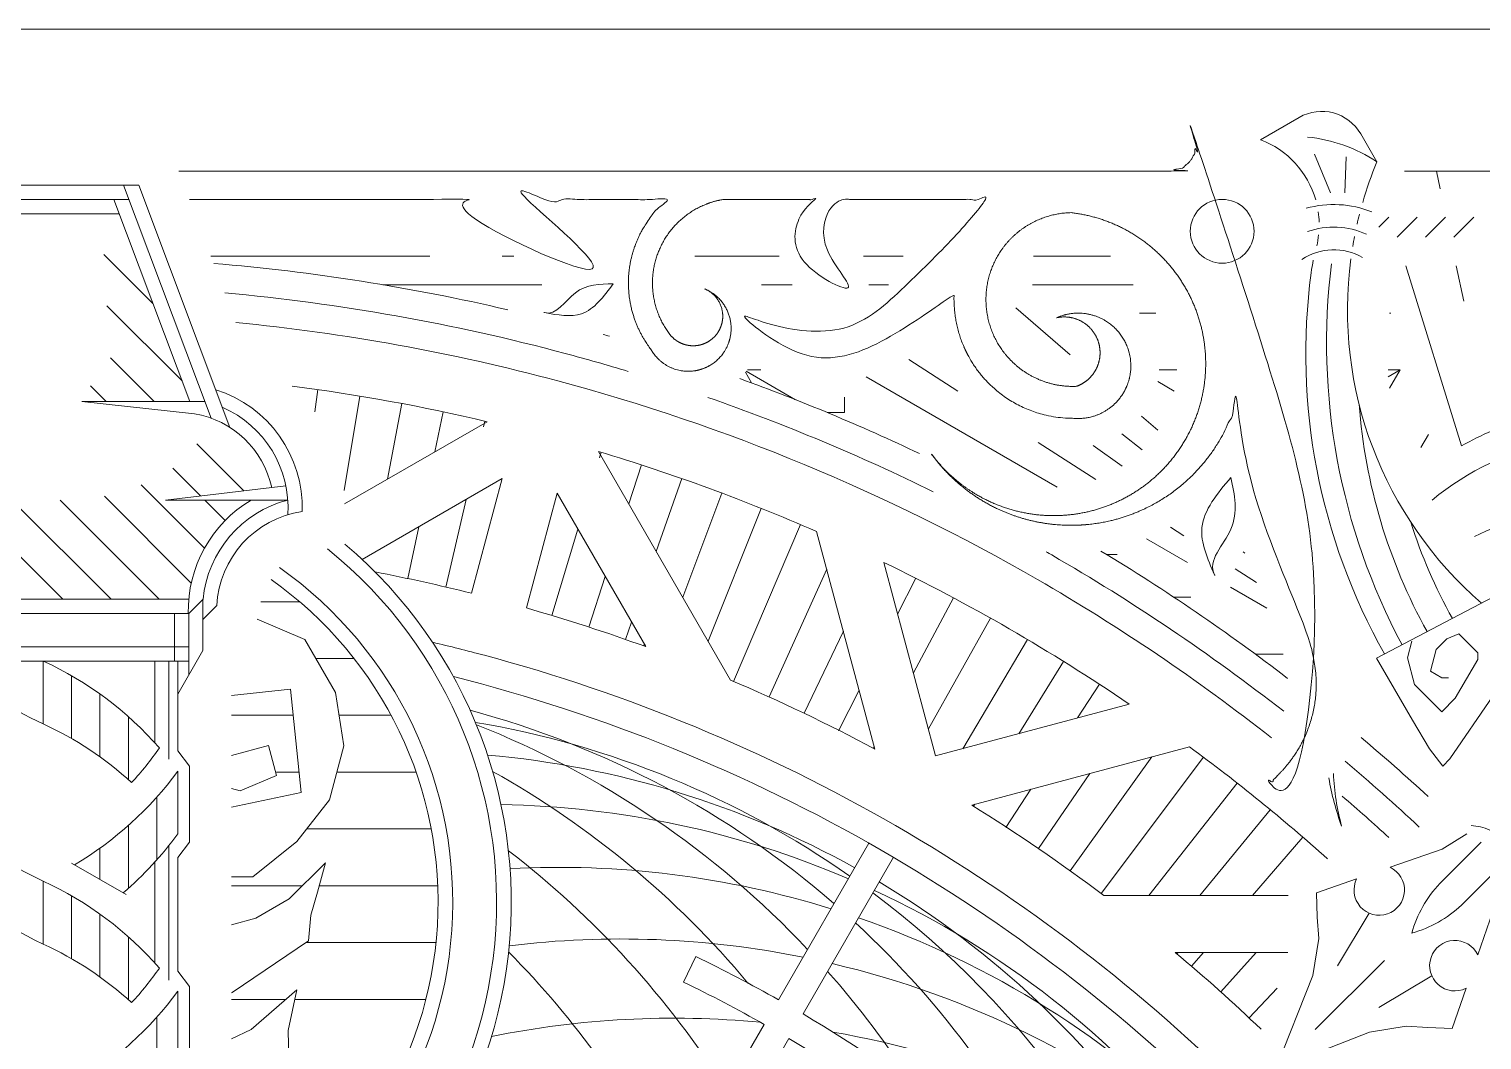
# Model space of a CAD drawing. Header units: inches. Extents: x -51 to 152, y -16 to 48.
# Drawn here: x 6.992 to 7.791, y 1.944 to 2.5 of the extents above; entities that cross this region are included whole.
import ezdxf

# ---------------------------------------------------------------- set-up
doc = ezdxf.new("R2010")
doc.units = ezdxf.units.IN
doc.header["$MEASUREMENT"] = 0
doc.layers.add('NOPLOT', color=40, linetype='Continuous', lineweight=5)

# ---------------------------------------------------------------- blocks, each defined once
blk = doc.blocks.new('Outline')
at = {"layer": 'NOPLOT', "color": 1}
blk.add_line((-1.0625, 2.5), (-5.015595781836001e-16, 2.5), dxfattribs=at)
blk = doc.blocks.new('BG')
at = {"layer": 'NOPLOT'}
for p, q in [((-1.884201198120458, 2.375000000000002), (-1.763879039897382, 2.375000000000002)), ((-1.723991175107866, 2.375000000000002), (-1.717587358487705, 2.375000000000002)), ((-1.431815858245461, 2.375000000000002), (-1.389450307664326, 2.375000000000002)), ((-1.789659036589256, 2.359375000000002), (-1.702257977811612, 2.359375000000002)), ((-1.43240217518877, 2.359375000000002), (-1.37698978596304, 2.359375000000001)), ((-1.373490730234693, 2.343750000000002), (-1.364529264261748, 2.343750000000002)), ((-1.235985701973206, 2.343750000000002), (-1.235263377737404, 2.343750000000002)), ((-1.586968442974861, 2.305407419490704), (-1.590311480553517, 2.311197730428549)), ((-1.562733101763087, 2.29614352572438), (-1.589804695722457, 2.311773317784215)), ((-1.589164877074019, 2.312500000000002), (-1.581847796921458, 2.312500000000002)), ((-1.352913421563997, 2.312500000000002), (-1.362712184541543, 2.312500000000002)), ((-1.236783223729233, 2.308710390767461), (-1.230219427997639, 2.312500000000002)), ((-1.230219427997639, 2.312500000000002), (-1.23669697003303, 2.312500000000002)), ((-1.23598205391329, 2.302518839129078), (-1.230219427997639, 2.312500000000002)), ((-1.825355211754683, 2.301693600351877), (-1.827123036356982, 2.289393305689189)), ((-1.354454396299744, 2.300893759058654), (-1.363516731647167, 2.306125900810976)), ((-1.802297572079731, 2.298120877455645), (-1.810925205331496, 2.246213182947427)), ((-1.779323945460309, 2.294042694499388), (-1.787200236287443, 2.252339365953851)), ((-1.535728160548537, 2.297465314914769), (-1.535728160548537, 2.289062500000002)), ((-1.756445411010432, 2.289461018201489), (-1.761116088798076, 2.26739905552842)), ((-1.545259691325455, 2.289062500000002), (-1.535728160548537, 2.289062500000002)), ((-1.732276971987595, 2.284049327382146), (-1.810697213943041, 2.238773379579251)), ((-1.733673001985547, 2.284378058091813), (-1.734407354779258, 2.281250000000036)), ((-1.214658839946072, 2.276951729100963), (-1.218736598253891, 2.269888844530836)), ((-1.670991484997792, 2.267627930635454), (-1.598414426385993, 2.141920777655915)), ((-1.669618122200283, 2.267214604782054), (-1.67054618307148, 2.264138450613205)), ((-1.647355157424528, 2.260230372851016), (-1.654341213144065, 2.23878881382497)), ((-1.723998462603138, 2.252744535179396), (-1.801067202860946, 2.208248877245445)), ((-1.740901117201219, 2.189662969436556), (-1.723998462603138, 2.252744535179396)), ((-1.625250927240621, 2.252758953691972), (-1.639281523569501, 2.212704666335604)), ((-1.743780680881208, 2.241323266131385), (-1.755099518930962, 2.193109405907245)), ((-1.710715935129656, 2.18157487427707), (-1.693813280531572, 2.24465644001991)), ((-1.693813280531572, 2.244656440019909), (-1.645112732308377, 2.160304616140886)), ((-1.603316091493017, 2.244803950423664), (-1.6247802122057, 2.187587658277133)), ((-1.581561228335087, 2.236369199375009), (-1.61079354615109, 2.163362042042047)), ((-1.76981919025048, 2.226289925737742), (-1.775862597747768, 2.197743869536654)), ((-1.682392011483557, 2.224874221741839), (-1.696696540303218, 2.177460374948344)), ((-1.559996829127769, 2.227458768235012), (-1.596747714266513, 2.141212406331924)), ((-1.519016343874217, 2.103919779320206), (-1.55108848334018, 2.223614633314609)), ((-1.48565977378815, 2.100172093278898), (-1.51418892378603, 2.206644330567739)), ((-1.385857588848246, 2.210937500000002), (-1.391507611902625, 2.210937500000002)), ((-1.667358671089914, 2.198835712372569), (-1.67639795477238, 2.171092398775926)), ((-1.545523136928693, 2.202844477745218), (-1.577269196378921, 2.132658399318371)), ((-1.496549920995584, 2.197917499590208), (-1.506555574095366, 2.178156281690235)), ((-1.475850379216343, 2.187149581202583), (-1.497904094739354, 2.145868521172973)), ((-1.345262648045853, 2.187500000000002), (-1.354639712508586, 2.187500000000002)), ((-1.858805732955943, 2.175379904788335), (-1.832536364283811, 2.164268920002342)), ((-1.652907484865104, 2.173805523601557), (-1.656244097839995, 2.164280222483857)), ((-1.455392280824622, 2.175929719061371), (-1.48964925699142, 2.115061047289445)), ((-1.536389305541235, 2.16875655493945), (-1.557983212289781, 2.123678727119533)), ((-1.832536364283811, 2.164268920002342), (-1.81570159017982, 2.135110235920286)), ((-1.64622448272489, 2.160708577591622), (-1.645885541685416, 2.161643161246483)), ((-1.435185491811893, 2.164263323985415), (-1.470770819777602, 2.104161576482169)), ((-1.415239756974785, 2.152156022135669), (-1.439963345894071, 2.112416414230104)), ((-1.309921579209551, 2.156250000000002), (-1.2944920869414, 2.156250000000002)), ((-1.840516055212916, 2.136841140558928), (-1.873002564347861, 2.133494463786912)), ((-1.834674759567008, 2.080139129194332), (-1.840516055212916, 2.136841140558928)), ((-1.81570159017982, 2.135110235920286), (-1.811052559528072, 2.105729000503391)), ((-1.52771196821778, 2.136372291173906), (-1.539006176608076, 2.114066169746069)), ((-1.395564695215604, 2.139613652301962), (-1.407675585376815, 2.121067893586112)), ((-1.48565977378815, 2.100172093278899), (-1.379187536499309, 2.128701243276778)), ((-1.873002564347861, 2.100406055644583), (-1.852549932024374, 2.105886321958756)), ((-1.852549932024374, 2.105886321958756), (-1.848113966361538, 2.089354223414059)), ((-1.852549932024374, 2.105886321958756), (-1.852549932024374, 2.105886321958756)), ((-1.852549932024374, 2.105886321958756), (-1.852549932024374, 2.105886321958756)), ((-1.852549932024374, 2.105886321958756), (-1.852549932024374, 2.105886321958756)), ((-1.811052559528072, 2.105729000503391), (-1.819027033247764, 2.075967859417868)), ((-1.519449963499277, 2.105538069792091), (-1.520025951111982, 2.104459912272944)), ((-1.465735897427933, 2.073158299221901), (-1.34604104343353, 2.105230438687862)), ((-1.366811199002921, 2.099665092276375), (-1.411721096187463, 2.037079159109)), ((-1.338257752043091, 2.099437652390314), (-1.394573849865779, 2.024487271297052)), ((-1.848113966361538, 2.089354223414059), (-1.868138085908782, 2.080962128298153)), ((-1.848113966361538, 2.089354223414059), (-1.848113966361538, 2.089354223414059)), ((-1.400899121808688, 2.090531260888914), (-1.429140712473881, 2.049291475167761)), ((-1.868138085908782, 2.080962128298153), (-1.873002564347861, 2.082265561367503)), ((-1.873002564347861, 2.072011266121124), (-1.834674759567008, 2.080139129194332)), ((-1.433283385574235, 2.081853923565461), (-1.446953949195489, 2.060919791469907)), ((-1.319758892713523, 2.085217550429428), (-1.368368786713951, 2.023398041922787)), ((-1.819027033247764, 2.075967859417868), (-1.837037744869562, 2.053124975453389)), ((-1.464117606956048, 2.073591918846962), (-1.46476332495056, 2.072554020182523)), ((-1.301576752451822, 2.070594661803133), (-1.340395454604732, 2.023398041922787)), ((-1.283720099660478, 2.055576038452022), (-1.311392831877136, 2.023398041922785)), ((-1.837037744869562, 2.053124975453389), (-1.861181437291471, 2.033679877983399)), ((-1.841140699008797, 2.021523551009476), (-1.821204740437047, 2.041459509581226)), ((-1.821204740437047, 2.041459509581226), (-1.825640839080286, 2.02525815502376)), ((-1.861181437291471, 2.033679877983399), (-1.873002564347861, 2.033679877983399)), ((-1.825640839080286, 2.02525815502376), (-1.829259573277568, 2.012658130581201)), ((-1.291769785765354, 2.023398041922786), (-1.393127026244152, 2.023398041922787)), ((-1.859583568559522, 2.010875555309738), (-1.841140699008797, 2.021523551009476)), ((-1.873002564347861, 2.007279946225016), (-1.859583568559522, 2.010875555309738)), ((-1.829259573277568, 2.012658130581201), (-1.830519564184101, 1.99852430355855)), ((-1.830519564184101, 1.99852430355855), (-1.872636960217186, 1.970065382155118)), ((-1.292011070749499, 1.992148041922787), (-1.353857002135904, 1.992148041922787)), ((-1.352951286049162, 1.991387218544789), (-1.352311383381824, 1.992148041922786)), ((-1.338267497022457, 1.992148041922787), (-1.344848343281633, 1.98449579976508)), ((-1.309365124572835, 1.992148041922786), (-1.328871897091453, 1.970448135823434)), ((-1.872636960217186, 1.970065382155118), (-1.873002564347861, 1.969981150017675)), ((-1.862037849118813, 1.949652571117925), (-1.836926581049511, 1.971585869303214)), ((-1.836926581049511, 1.971585869303214), (-1.8416923352924, 1.949252616157095)), ((-1.297740869168223, 1.972516882065842), (-1.313207775190026, 1.956053033179046)), ((-1.873002564347861, 1.944627328381204), (-1.862037849118813, 1.949652571117925)), ((-1.8416923352924, 1.949252616157095), (-1.841460398271394, 1.933445219636555))]:
    blk.add_line(p, q, dxfattribs=at)
at = {"layer": 'NOPLOT', "linetype": 'Continuous'}
for p, q in [((-1.835456211998228, 2.185032797704941), (-1.85686970821151, 2.185032797704941)), ((-1.805501488358928, 2.153782797704941), (-1.82648219875265, 2.153782797704941)), ((-1.839042046464343, 2.122532797704941), (-1.873002564347861, 2.122532797704941)), ((-1.785098229129133, 2.122532797704941), (-1.813711445961786, 2.122532797704941)), ((-1.835822751689051, 2.091282797704941), (-1.848113966361538, 2.091282797704941)), ((-1.771376253256456, 2.091282797704941), (-1.81492340790161, 2.091282797704941)), ((-1.763043179994163, 2.060032797704941), (-1.831591199910491, 2.060032797704941)), ((-1.833881452313335, 2.028782797704941), (-1.873002564347861, 2.028782797704941)), ((-1.759477381479286, 2.028782797704941), (-1.824675755416422, 2.028782797704941)), ((-1.760442699578476, 1.997532797704941), (-1.831986929869316, 1.997532797704941)), ((-1.842998027822816, 1.96628279770494), (-1.873002564347861, 1.96628279770494)), ((-1.766001460314449, 1.96628279770494), (-1.838058218066493, 1.96628279770494))]:
    blk.add_line(p, q, dxfattribs=at)
at = {"layer": 'NOPLOT'}
for centre, radius, start, end in [((-1.976506860700237, 1.250000000000026), 1.125, 76.87330619489725, 85.21830426419046), ((-1.976506860700237, 1.250000000000026), 1.109375, 75.00000000000144, 84.83437629483737), ((-1.976506860700237, 1.250000000000026), 1.09375, 75.00000000000144, 84.43817744380821), ((-1.976506860700226, 1.249999999999999), 1.125, 73.92186988100535, 74.11486955350125), ((-1.976506860700226, 1.249999999999999), 1.109375, 73.1377187361326, 75.00000000000016), ((-1.976506860700237, 1.250000000000026), 1.0625, 76.71096887708711, 82.592519039556), ((-1.976506860700226, 1.249999999999999), 1.09375, 60.00000000000012, 75.00000000000016), ((-1.976506860700226, 1.249999999999999), 1.125, 64.6272701152809, 70.08775838768562), ((-1.976506860700226, 1.249999999999999), 1.109375, 63.81223521511856, 70.75523825967501), ((-1.976506860700226, 1.249999999999999), 1.0625, 66.39720294391786, 73.28903112291451), ((-1.976506860700244, 2.019846967779628), 0.2574380566915629, 293.7067188124251, 49.84681355853201), ((-1.976506860700241, 2.019846967779628), 0.2493931174199515, 294.5208701041303, 51.14395558238103), ((-1.976506860700226, 1.249999999999999), 1.0625, 60.00000000000012, 64.20689419174681), ((-1.976506860700226, 1.249999999999999), 1.109375, 60.00000000000012, 60.1759252772523), ((-1.976506860700226, 1.249999999999999), 1.109375, 52.04506724057134, 60.00000000000012), ((-1.976506860700226, 1.249999999999999), 1.125, 52.52611171862137, 58.85816407747159), ((-1.976506860700241, 2.019846967779628), 0.2252582996051177, 297.3543062033376, 54.76096525112189), ((-1.976506860700237, 1.250000000000026), 0.9687499999999998, 75.92416554858565, 79.14030742614064), ((-1.976506860700241, 2.019846967779628), 0.2172133603335062, 298.4576989910002, 54.71178446313343), ((-1.976506860700226, 1.249999999999999), 1.09375, 51.8481869717142, 60.00000000000012), ((-1.976506860700226, 1.249999999999999), 0.9687499999999996, 69.99609047672752, 74.07583445141604), ((-1.976506860700226, 1.249999999999999), 1.0625, 55.79310580825337, 60.00000000000012), ((-1.976506860700237, 1.250000000000026), 0.9374999999999998, 75.00000000000144, 76.79497111840178), ((-1.976506860700226, 1.249999999999999), 0.9374999999999996, 60.00000000000012, 75.00000000000016), ((-1.976506860700226, 1.249999999999999), 0.9218749999999996, 60.00000000000012, 75.83420206848074), ((-1.976506860700226, 1.249999999999999), 0.9687499999999996, 61.81966379887993, 67.02751919421779), ((-1.8728251963561, 1.636945239145665), 0.5056548107895078, 49.07089539029043, 74.9649740057687), ((-1.823205718704212, 1.620101696134154), 0.5056548107895078, 54.95393115252075, 80.38960439671698), ((-1.924218696030909, 1.647168041833907), 0.5056548107895078, 43.27829308449248, 68.42298074659557), ((-1.976506860700226, 1.249999999999999), 1.125, 47.38704495866546, 49.87915746802355), ((-1.976506860700226, 1.249999999999999), 1.0625, 48.3255407688907, 53.60279705608232), ((-1.77620926609498, 1.596925610490214), 0.5056548107895078, 60.88526242082943, 84.99320887203956), ((-1.976506860700226, 1.249999999999999), 1.109375, 46.98159215372075, 49.80127065605757), ((-1.976506860700226, 1.650595189210587), 0.5056548107895077, 39.95176086080363, 60.7327276532283), ((-1.976506860700226, 1.249999999999999), 1.09375, 47.41490899527244, 49.20993290866719), ((-1.732639960862429, 1.567813531464838), 0.5056548107895078, 66.8261394630066, 89.10049146074776), ((-1.976506860700226, 1.249999999999999), 0.9687499999999996, 52.97248080578241, 58.18033620112033), ((-1.976506860700226, 1.249999999999999), 0.9374999999999996, 45.00000000000011, 60.00000000000012), ((-2.028795025369538, 1.647168041833908), 0.5056548107895077, 32.1713261698604, 52.44964929221248), ((-1.976506860700226, 1.249999999999999), 0.9218749999999996, 45.00000000000011, 60.00000000000012), ((-1.693243285898777, 1.533263574801542), 0.5056548107895078, 72.73807806235246, 93.00208492528647), ((-1.77620926609498, 1.596925610490214), 0.5056548107895078, 9.95176086080307, 59.11472220822846), ((-1.823205718704212, 1.620101696134154), 0.5056548107895078, 17.45176086080323, 53.17384505816231), ((-1.732639960862429, 1.567813531464838), 0.5056548107895078, 13.27830110834679, 65.04605341857423), ((-1.8728251963561, 1.636945239145665), 0.5056548107895078, 24.95176086080284, 47.26190618073441), ((-1.693243285898777, 1.533263574801542), 0.5056548107895078, 19.07090321679719, 70.92908895669694), ((-1.658693329235483, 1.493866899837893), 0.5056548107895078, 78.57970860836043, 96.98633309162305), ((-2.080188525044347, 1.636945239145666), 0.5056548107895078, 26.99300194590004, 44.66266173997143), ((-1.976506860700226, 1.249999999999999), 0.9687499999999996, 46.25544024888599, 50.00390952327268), ((-1.658693329235483, 1.493866899837893), 0.5056548107895078, 24.95393886697367, 76.72169086780039), ((-1.924218696030909, 1.647168041833907), 0.5056548107895078, 32.45176086080333, 41.42027517747034), ((-1.629581250210105, 1.450297594605342), 0.5056548107895078, 84.5980178277048, 101.4451830331589), ((-1.629581250210105, 1.450297594605342), 0.5056548107895078, 30.88527010630094, 80.04823913919692)]:
    blk.add_arc(centre, radius, start, end, dxfattribs=at)
blk = doc.blocks.new('CornerPrint')
at = {"layer": 'NOPLOT'}
for p, q in [((0.6992875689715659, 2.431232082547847), (0.708030328704953, 2.40985634920284)), ((0.7165780286362304, 2.429741149133374), (0.7159769210291413, 2.40985634920284)), ((0.7683349578683014, 2.412155764241032), (0.7662940895467631, 2.421874999999986)), ((0.7400747485661681, 2.396530764241032), (0.7345504768381472, 2.391006492513014)), ((0.7556997485661681, 2.396530764241032), (0.7446512051101264, 2.385482220784994)), ((0.771324748566161, 2.396530764241032), (0.7602762051101264, 2.385482220784994)), ((0.786949748566161, 2.396530764241032), (0.7759012051101264, 2.385482220784994)), ((0.4048356835752829, 2.375000000000002), (0.3584603643074731, 2.375000000000002)), ((0.4730545109587725, 2.375000000000002), (0.4512110028430927, 2.375000000000002)), ((0.7813213604534184, 2.350310564796564), (0.777216906977019, 2.36985722078499)), ((0.4119227384293263, 2.359375000000002), (0.395152488900135, 2.359375000000002)), ((0.4649862783638179, 2.359375000000002), (0.454064524305978, 2.359375000000002)), ((0.4761943553313968, 2.31818143249702), (0.503114159285448, 2.300913439593721)), ((0.5472495787399039, 2.272602308085315), (0.5790473914916303, 2.252205264857423)), ((0.5774237441136973, 2.270907180627308), (0.5934728331629477, 2.25951974467236)), ((0.5933457829899806, 2.277324671225461), (0.6044796373256416, 2.268614769053229)), ((0.6199798267732914, 2.22594872141584), (0.6274151567850792, 2.22117925035667)), ((0.659921613202072, 2.2123718209081), (0.660957802569011, 2.211636605344335)), ((0.6555458431802945, 2.203134524107305), (0.6672894182625226, 2.195601483691206)), ((0.7119183203830017, 1.984659813906347), (0.7293051366163477, 2.013715811307137)), ((0.699674759670267, 1.949674759670258), (0.7377030358342376, 1.987703035834228)), ((0.7346598139063563, 1.961918320382992), (0.7637158113071472, 1.979305136616338))]:
    blk.add_line(p, q, dxfattribs=at)
for points in [[(0.6998927564533615, 2.406064363297403, 0.2362185076408132), (0.6695400267187734, 2.439156408701926), (0.690735390201989, 2.451393557514535, -0.4142135623730943), (0.7247020993997664, 2.442292205215448), (0.7335423701486503, 2.426980407125708, 0.121703649698172), (0.695470880788764, 2.440563747988101)], [(0.6985718315266309, 2.3728883542977, 0.01764940667756105), (0.6973980355566765, 2.365967635889888, 0.1628699054557541), (0.7377669235660447, 2.156280227647734)], [(0.8049526142514329, 2.36985722078499), (0.8144725607236323, 2.285365358935668, 0.05288125780897603), (0.7801028000483639, 2.270781283839824), (0.749541920859083, 2.36985722078499)], [(0.7071035759059248, 2.088093580632439, 0.04273282223364494), (0.7141682069329134, 2.061481191449879, -0.05347359099024523), (0.7096381003244359, 2.090482006748932)], [(0.8118579583410037, 2.035484264358054, 0.187200145941345), (0.8037875713990585, 2.053787571399049, 0.1872001459413448), (0.7854842643580637, 2.06185795834099)], [(0.8073484016819519, 2.032937861560427), (0.798902736548821, 2.019359506201884), (0.788984595930752, 1.990770225617976, 2.447930257696947), (0.7826160127670816, 1.972412630379175), (0.7749507982112034, 1.95031746374335), (0.7615588973294747, 1.950783948588015), (0.7497146038427074, 1.951526587080104), (0.7294495067190878, 1.948291420944888), (0.6780340089571508, 1.928034008957141), (0.6982914209449005, 1.979449506719078), (0.7015265870801128, 1.999714603842698), (0.7007839485880281, 2.011558897329461), (0.7003174637433629, 2.024950798211194), (0.7224126303791847, 2.032616012767072, 2.447930257696944), (0.7407702256179887, 2.038984595930739), (0.769359506201897, 2.048902736548808), (0.7829378615604368, 2.057348401681942)], [(0.7908299052162375, 2.052791928152811), (0.7681536206642319, 2.030115643600805, 0.1194606688061966), (0.7527331705110596, 2.002733170511046, 0.1194606688061964), (0.7801156436008183, 2.018153620664222), (0.802791928152824, 2.040829905216228)]]:
    blk.add_lwpolyline(points, format="xyb", dxfattribs=at)
for points in [[(0.7487262189461914, 2.421874999999986), (0.7990916181402055, 2.421874999999986), (0.8001867130067479, 2.412155764241032)], [(0.5350123638154072, 2.346585350040307), (0.5648755933504459, 2.320885962990644)], [(0.5576309150984384, 2.248042853072018), (0.4525708840161498, 2.308699290298446)], [(0.6040837349047434, 2.2871446288821), (0.6130836417199061, 2.279399582808555)], [(0.6293122699712965, 2.206657603540297), (0.606827330164001, 2.219639289590752)], [(0.672948521974301, 2.181464201699935), (0.6529775709860521, 2.192994435628975)], [(0.7527389585237119, 2.163336079039956), (0.7502978492735268, 2.154225735291439), (0.7542646563685667, 2.139421409668932), (0.7692234220672463, 2.124462643970253), (0.7766744029913761, 2.131913624894379), (0.7890217823793053, 2.153299913334598), (0.7890217823793053, 2.156928398990713), (0.77860833882976, 2.167341842540258), (0.7719934011891896, 2.16458520384924), (0.7662036436842579, 2.158795446344305), (0.7630090243113878, 2.146872964533911), (0.7693518808478332, 2.143210914605161), (0.7730225293951358, 2.143210914605161)]]:
    blk.add_lwpolyline(points, dxfattribs=at)
blk.add_lwpolyline([(0.7736163133334513, 2.098634508062393), (0.8210472781525224, 2.167481462424167), (0.8014990508881779, 2.189666233658507), (0.7334073922167077, 2.153996491862525), (0.7530651424716082, 2.119948269658533), (0.7624222023236653, 2.104161955051897), (0.7698289557921667, 2.094535359387407)], close=True, dxfattribs=at)
blk.add_circle((0.6484501902388322, 2.388775947116724), 0.01754329173009239, dxfattribs=at)
for centre, radius, start, end in [((0.9305254867823178, 2.345505648120241), 0.213167738163429, 157.5293814151152, 163.8797763097757), ((0.7097370374604308, 2.347370585582592), 0.05611623983108986, 68.04319056621003, 105.5998368380491), ((0.6516479239545943, 2.39227928230131), 0.05017561480343816, 1.711493560338593, 8.172816155376296), ((0.9305254867823178, 2.345505648120241), 0.213167738163429, 165.7062079506342, 167.2227879074937), ((0.7097370374604308, 2.347370585582592), 0.0436835613817458, 65.56708066655784, 109.0798874175307), ((0.6516479239545943, 2.39227928230131), 0.05017561480343816, 346.7280232913811, 353.7431392827415), ((0.9305254867823178, 2.345505648120241), 0.213167738163429, 169.0544925090572, 170.5809930280581), ((0.7097370374604308, 2.347370585582592), 0.03125088293240171, 59.52241001713126, 123.8795659921073), ((0.9305254867823178, 2.345505648120241), 0.213167738163429, 172.436748340584, 229.1611204295452), ((1.058640623523684, 2.327366303534237), 0.3527730449635286, 172.9043262894156, 208.0788919658403), ((1.02810974805593, 2.316598635195351), 0.3052185252398352, 184.3055430545347, 209.0151855723622), ((0.8660421521535495, 2.11604215215175), 0.1613771782799246, 75.7921354593736, 129.2773156436604), ((0.8471002159036436, 2.097100215901833), 0.1376213425014549, 70.34742973818624, 115.8230781206172), ((1.02810974805593, 2.316598635195351), 0.2895935252398352, 197.6506276384608, 209.0889808235499)]:
    blk.add_arc(centre, radius, start, end, dxfattribs=at)
for points, weights, knots in [([(0.07466235469195404, 2.421874999999317), (0.3048335617357676, 2.42187499999998), (0.4590099365027216, 2.421874999999967), (0.619939656844795, 2.421874999999908), (0.6239710213703971, 2.422090572158865), (0.6276130206793935, 2.423832471290262), (0.6303111933599537, 2.426835509041691), (0.6330093660405138, 2.429838546793124), (0.6343529397610217, 2.433645537889542), (0.6341373676020678, 2.437676902446974), (0.6641211182454709, 2.420375617180461), (0.6727618347341773, 2.414462434271787), (0.6855197429835398, 2.391564584021665), (0.666120102932882, 2.328059248765118), (0.6766848844452396, 2.23649463112735), (0.7167122262199923, 2.166089351154742), (0.716878004048378, 2.117748353433324), (0.6944122752358579, 2.094129895894227), (0.6740881923261979, 2.084311692852388), (0.6764006834050234, 2.086757320804551), (0.6787131744838417, 2.089202948756711), (0.6810256655626672, 2.09164857670887), (0.6986274643305377, 2.11026376250139), (0.7045646259194198, 2.135185611835301), (0.697246566534079, 2.159737484855238), (0.6879914618161491, 2.190788087734461), (0.6700937057080507, 2.223541462240149), (0.6596277821854697, 2.272456785605122), (0.6578290052398144, 2.285071412250218), (0.6569986612065959, 2.297817156582934), (0.6474460557000246, 2.261308023472657), (0.6198273733766007, 2.235590763525863), (0.5827306878146628, 2.228662199982733), (0.5456340022527284, 2.221733636439595), (0.5105945873436388, 2.235748217249643), (0.4885080053686961, 2.266348086025776), (0.5121085321871002, 2.234342661330711), (0.5503805886036011, 2.223545357330713), (0.5872286444484045, 2.238497041398922), (0.6240767002932124, 2.253448725467127), (0.644004096905082, 2.287861382154606), (0.6386302547332035, 2.327262573714357), (0.6332564125613223, 2.366663765274119), (0.6048413313784655, 2.394483097354325), (0.5653351345717779, 2.399020992228397)], [1, 1, 1, 1, 0.9492530216741811, 0.9492530216741811, 1, 0.9492530216741811, 0.9492530216741811, 1, 1, 1, 1, 1, 1, 1, 1, 1, 1, 1, 1, 1, 0.9106989778850244, 0.9106989778850244, 1, 1, 1, 1, 1, 1, 0.8963494652183451, 0.8963494652183451, 1, 0.8963494652183451, 0.8963494652183451, 1, 0.8598147780488565, 0.8598147780488565, 1, 0.8598147780488565, 0.8598147780488565, 1, 0.8598147780488565, 0.8598147780488565, 1], [28.58494804741623, 28.58494804741623, 28.58494804741623, 28.58494804741623, 29.25997898003033, 29.25997898003033, 29.25997898003033, 30.04537714342786, 30.04537714342786, 30.04537714342786, 30.83077530682539, 30.83077530682539, 30.83077530682539, 30.83981298630981, 30.86236702278407, 30.90284980960194, 31.02949805024263, 31.12845246216244, 31.14316911534844, 31.20102060709699, 31.20102060709699, 31.20102060709699, 32.20102060709699, 32.20102060709699, 32.20102060709699, 33.24812590243573, 33.24812590243573, 33.24812590243573, 33.35307473376375, 33.35307473376375, 33.38863476852443, 33.38863476852443, 33.38863476852443, 34.51887531609604, 34.51887531609604, 34.51887531609604, 35.64911586366766, 35.64911586366766, 35.64911586366766, 36.96999656964709, 36.96999656964709, 36.96999656964709, 38.29087727562653, 38.29087727562653, 38.29087727562653, 39.61175798160595, 39.61175798160595, 39.61175798160595, 39.61175798160595]), ([(0.5653554238832497, 2.399018659177688), (0.5477164611324268, 2.398660913993304), (0.5326570708178613, 2.389469844855522), (0.5242743175134477, 2.373945978211562), (0.5158915642090358, 2.358422111567606), (0.5164660635889673, 2.340788877632662), (0.5258415170908206, 2.32584358204587), (0.5352169705926739, 2.310898286459079), (0.5508426880753232, 2.302706953130838), (0.5684675297381174, 2.303498119929617), (0.5786263333243626, 2.307280360791783), (0.5834954950269262, 2.316945679132999), (0.5805442691838776, 2.327339745934115), (0.5775385732938885, 2.337925653460601), (0.5680908798341102, 2.343568058464882), (0.5573455336228106, 2.341194626194575), (0.568839186309364, 2.346366542413335), (0.581220724677766, 2.344010639808211), (0.5900117969230534, 2.334979038719197), (0.5988028691683356, 2.325947437630179), (0.6008237804023677, 2.313506831244744), (0.5953435752944527, 2.30215693602813), (0.5898633701865393, 2.290807040811519), (0.5788642165179613, 2.284653067458631), (0.5663244631997442, 2.285920882970213), (0.5480421545774368, 2.285920882970213), (0.531261188577278, 2.293176362876004), (0.5187376700236355, 2.306495683113845), (0.5062141514699965, 2.319815003351685), (0.5000049422802935, 2.337010599584445), (0.5011298425903901, 2.35525826814726), (0.4994520217817948, 2.353730471498384), (0.4845834947209253, 2.340578759863995), (0.4553804860257129, 2.321565390331759), (0.4037519889436991, 2.316909016607859), (0.3862521727941823, 2.340781250646643), (0.3780590528402241, 2.351957829610548), (0.3875132125071401, 2.344936862296702), (0.4050393273381827, 2.331921397813058), (0.4387727990992287, 2.331755903268295), (0.4764604943942343, 2.357780617048942), (0.499586692696016, 2.383759111534879), (0.5161562471090404, 2.402372290940146), (0.5173068997346943, 2.403664860626733), (0.5184575523603554, 2.404957430313324), (0.5196082049860165, 2.406249999999911), (0.4925750232939192, 2.406249999999911), (0.4655418416018149, 2.406249999999911), (0.4385086599097177, 2.406249999999911), (0.4342864315371484, 2.402710236981083), (0.421467403777295, 2.389014479303881), (0.4355094084998923, 2.370106030888756), (0.4457690898587385, 2.356290720357123), (0.4306219182420348, 2.36274995807576), (0.4085332972818732, 2.372169251477128), (0.4157212474170136, 2.398869516850223), (0.4225815734011134, 2.404720497845844), (0.425107471859735, 2.406249999999911), (0.4080299241673542, 2.406249999999911), (0.3909523764749734, 2.406249999999911), (0.3738748287825926, 2.406249999999911), (0.3574081544144994, 2.403435080711905), (0.3444499386090518, 2.392891846934631), (0.3383450141821056, 2.377341765485195), (0.3322400897551558, 2.361791684035759), (0.3345642871966588, 2.345248611721473), (0.3447176742327853, 2.331982720607893), (0.3491063670845014, 2.326427926523529), (0.3558874728013128, 2.324394956399842), (0.3626082931705268, 2.326619127218613), (0.3693291135397407, 2.328843298037381), (0.3735587553124224, 2.334520136307159), (0.3737673743526058, 2.34159635283596), (0.373975993392782, 2.348672569364755), (0.3700881330465888, 2.35458872556578), (0.363510016505411, 2.357204971929772), (0.3735063079650791, 2.353240776168716), (0.3791772707531206, 2.34410398942309), (0.3782933644786466, 2.333386741610507), (0.3774094582041663, 2.322669493797921), (0.3703181908326316, 2.314585273486482), (0.3598074958452697, 2.312312393845772), (0.3492968008579096, 2.310039514205062), (0.3394989605296823, 2.314471558415227), (0.3342659981539624, 2.323866067223722), (0.3136003503371647, 2.350779905031369), (0.3173331165592099, 2.384506602491332), (0.3433839961990257, 2.406249999999911), (0.3173001706618548, 2.406249999999911), (0.291216345124691, 2.406249999999911), (0.2651325195875271, 2.406249999999911), (0.2729887448002541, 2.405071751366162), (0.2904610267079404, 2.395823983622556), (0.3073227714258406, 2.373908755427436), (0.318795441790388, 2.382646763254787), (0.3221879340839875, 2.385230610194846), (0.3167211496210411, 2.377287784363126), (0.3033327918238227, 2.357835509469734), (0.2793801296481488, 2.386774407614986), (0.2499753258074584, 2.394772299235019), (0.2338709730620785, 2.384638712955198), (0.2243862735327262, 2.378670511529254), (0.2344258861640789, 2.391410815093728), (0.2444654987954387, 2.404151118658202), (0.2570833626270597, 2.406249999999908), (0.1874667564109753, 2.406249999999914), (0.1178501501948919, 2.406249999999912), (0.08054345732116275, 2.406249999999907)], [1, 0.9093131818240062, 0.9093131818240062, 0.9999999999999999, 0.9093131818240061, 0.9093131818240061, 1, 0.9093131818240062, 0.9093131818240062, 0.9920172345161065, 0.8185375261379285, 0.821198447965893, 1, 0.818497328115665, 0.818497328115665, 1, 0.8794346961926607, 0.8794346961926607, 1, 0.8794346961926607, 0.8794346961926607, 1, 0.8794346961926607, 0.8794346961926607, 1, 0.9452533538231613, 0.9452533538231613, 1, 0.9452533538231612, 0.9452533538231612, 1, 1, 1, 1, 1, 1, 1, 1, 1, 1, 1, 1, 1, 1, 1, 1, 1, 1, 1, 1, 1, 1, 1, 1, 1, 1, 1, 1, 1, 1, 1, 0.9139585041111268, 0.9139585041111268, 1, 0.9139585041111268, 0.9139585041111268, 0.9999999999999999, 0.8794346961926683, 0.8794346961926683, 0.9999999999999999, 0.8794346961926683, 0.8794346961926683, 1, 0.8794346961926685, 0.8794346961926685, 1, 0.8689499194259757, 0.8689499194259757, 1, 0.8689499194259757, 0.8689499194259757, 1, 0.8689499194259758, 0.8689499194259758, 1, 0.8142306538609507, 0.8142306538609507, 1, 1, 1, 1, 1, 1, 1, 1, 1, 1, 1, 1, 1, 1, 1, 1, 1, 1, 1, 1, 1], [0, 0, 0, 0, 1.055391028875007, 1.055391028875007, 1.055391028875007, 2.110782057750022, 2.110782057750022, 2.110782057750022, 3.166173086625044, 3.166173086625044, 3.166173086625044, 4.655211658785728, 4.655211658785728, 4.655211658785728, 6.166744843544919, 6.166744843544919, 6.166744843544919, 7.388475319940952, 7.388475319940952, 7.388475319940952, 8.610205796336984, 8.610205796336984, 8.610205796336984, 9.831936272733017, 9.831936272733017, 9.831936272733017, 10.64811860385565, 10.64811860385565, 10.64811860385565, 11.46430093497828, 11.46430093497828, 11.46430093497828, 11.47236398271673, 11.53487089444485, 11.58735981908885, 11.63356827446621, 11.63356827446621, 11.63356827446621, 11.67444285193508, 11.70934153868312, 11.74430717416008, 11.83267021620562, 11.83267021620562, 11.83267021620562, 11.83880648057379, 11.83880648057379, 11.83880648057379, 12.83880648057379, 12.83880648057379, 12.83880648057379, 12.85709478199398, 12.90670242447206, 12.90670242447206, 12.90670242447206, 12.9553873146268, 12.97769799462391, 12.98843505156799, 12.98843505156799, 12.98843505156799, 13.98843505156799, 13.98843505156799, 13.98843505156799, 15.0158127717043, 15.0158127717043, 15.0158127717043, 16.04319049184061, 16.04319049184061, 16.04319049184061, 17.26492096823661, 17.26492096823661, 17.26492096823661, 18.4866514446326, 18.4866514446326, 18.4866514446326, 19.70838192102859, 19.70838192102859, 19.70838192102859, 20.98392403422843, 20.98392403422843, 20.98392403422843, 22.25946614742826, 22.25946614742826, 22.25946614742826, 23.5350082606281, 23.5350082606281, 23.5350082606281, 25.06511331104465, 25.06511331104465, 25.06511331104465, 26.06511331104465, 26.06511331104465, 26.06511331104465, 26.09469968226282, 26.12741727667035, 26.14115387825488, 26.14115387825488, 26.14115387825488, 26.16966530808219, 26.21097942678821, 26.23710970960131, 26.27454941724334, 26.27454941724334, 26.27454941724334, 26.32505701868904, 26.32505701868904, 26.32505701868904, 27.19413935051099, 27.19413935051099, 27.19413935051099, 27.19413935051099])]:
    blk.add_rational_spline(points, weights, degree=3, knots=knots, dxfattribs=at)
for points, knots in [([(0.275765038109145, 2.344015159877351), (0.2829719993793942, 2.342710246411471), (0.2986751198551785, 2.339866993534581), (0.3083284981037648, 2.352881113492796), (0.3135514497201468, 2.359922391387556), (0.3062058746288541, 2.359770662428186), (0.2919417540416189, 2.359476025160692), (0.2821143137254962, 2.342066079298682), (0.2755558047214377, 2.344076753324003), (0.275450964137927, 2.344108894811942)], [0, 0, 0, 0, 0.02403412227605404, 0.05236752404770088, 0.05236752404770088, 0.05236752404770088, 0.0776611955786885, 0.1014844381528353, 0.1018714494601742, 0.1018714494601742, 0.1018714494601742, 0.1018714494601742]), ([(0.64427060590626, 2.199766003657469), (0.6403898129354131, 2.208658041976566), (0.6319340217527509, 2.228032747037975), (0.6457648414735884, 2.244446778863161), (0.6532479940401457, 2.253327576014691), (0.6552933889178574, 2.243812466301438), (0.6592652711492191, 2.225335400766923), (0.6398211106648501, 2.207355919583961), (0.6444138357235643, 2.19951508203658), (0.6444872524063454, 2.199389742880502)], [0, 0, 0, 0, 0.03183705327708995, 0.06936919243175611, 0.06936919243175611, 0.06936919243175611, 0.1028747208989892, 0.1344324301572897, 0.1349450887627947, 0.1349450887627947, 0.1349450887627947, 0.1349450887627947])]:
    blk.add_open_spline(points, degree=3, knots=knots, dxfattribs=at)
blk = doc.blocks.new('MasterSword_Half')
at = {"layer": 'NOPLOT'}
for p, q in [((4.440892098500626e-15, -0.08593750000001066), (0.05256018282073516, -0.08593750000001066)), ((0.04421260842548946, -0.0859375000000111), (0.0924243214402205, -0.2140270885236042)), ((0.05256018282073605, -0.0859375000000111), (0.1026701065459612, -0.2190702826694793)), ((4.440892098500626e-15, -0.09375000000001066), (0.04715315974015244, -0.09375000000001066)), ((0.03880558534490763, -0.09375000000001066), (0.08061206878170779, -0.2048220803345586)), ((4.440892098500626e-15, -0.1015625000000107), (0.04174613665956883, -0.1015625000000107)), ((0.08316270178087937, -0.2115986396167173), (0.02127595144772432, -0.2048220803345586)), ((0.02127595144772432, -0.2048220803345586), (0.08895964317695348, -0.2048220803345586)), ((0.133515765518891, -0.2512707519646646), (0.06728496677189799, -0.2590622827592668)), ((0.06728496677189799, -0.2590622827592668), (0.1345699335437915, -0.2590622827592668)), ((0.08007175145892109, -0.3136251140723867), (4.440892098500626e-15, -0.3136251140723871)), ((0.08006679635237379, -0.3214761694271431), (0.08791785170712973, -0.3136251140723871)), ((0.08787929635237379, -0.3136636694271426), (0.08787929635237468, -0.3418772428268304)), ((0.09549346087186183, -0.3170980483636945), (0.08787929635237379, -0.324712212883183)), ((4.440892098500626e-15, -0.3214761694271431), (0.08006679635237379, -0.3214761694271431)), ((0.07225429635237468, -0.3214761694271431), (0.07225429635237379, -0.3475963897609624)), ((0.08006679635237379, -0.3214761694271431), (0.08006679635237379, -0.3475963897609624)), ((0.08006679635237379, -0.3397838897609624), (4.440892098500626e-15, -0.3397838897609624)), ((0.07402565698173191, -0.3658724500865178), (0.08787929635237379, -0.3418772428268317)), ((0.08006679635237379, -0.3475963897609624), (4.440892098500626e-15, -0.3475963897609624))]:
    blk.add_line(p, q, dxfattribs=at)
for points in [[(0.08791785170712973, -0.3136251140723871), (0.08006679635237379, -0.3214761694271431), (0.08006679635237379, -0.3554088897609624)], [(0.07402565698173191, -0.3475963897609624), (0.07402565698173191, -0.3970488968620964), (0.08046156393767934, -0.4054910562855736), (0.08046156393767934, -0.4471856601833788), (0.07402565698173191, -0.4556278196068559), (0.07402565698172481, -0.5181148758306682), (0.08046156393767223, -0.5265570352541453), (0.08046156393767223, -0.5682516391519505), (0.07402565698172481, -0.5766937985754277), (0.0740256569817177, -0.6391808547992417), (0.08046156393766513, -0.6476230142227188), (0.08046156393766513, -0.6893176181205241), (0.0740256569817177, -0.6977597775440012), (0.07402565698173191, -0.7602468337678443), (0.08046156393767934, -0.7686889931913214), (0.08046156393767934, -0.8103835970891267), (0.07402565698173191, -0.8188257565126038), (0.07402565698170349, -0.8813128127363887), (0.08046156393765092, -0.8897549721598659), (0.08046156393765092, -0.9314495760576711), (0.07402565698170349, -0.9398917354811482), (0.07402565698173191, -0.987511976404607)]]:
    blk.add_lwpolyline(points, dxfattribs=at)
for centre, radius, start, end in [((0.07457861886774442, -0.2632118286420457), 0.0679471536332719, 358.1345485996268, 72.61743087373252), ((0.07457861886773731, -0.2632118286420528), 0.05232215363328062, 12.16383133389779, 80.55724513845225), ((0.07457861886774442, -0.2632118286420457), 0.0601346536332719, 356.2265188737788, 66.5366759157375), ((0.1503436074473656, -0.3197745716268159), 0.07054041091654038, 120.6076699685549, 181.3822407425473), ((0.1503436074473656, -0.3197745716268159), 0.06272791091653888, 104.5640313320562, 174.3740389416561), ((0.1503436074473656, -0.3197745716268159), 0.05491541091653888, 98.22247311131459, 177.2063531133215)]:
    blk.add_arc(centre, radius, start, end, dxfattribs=at)

msp = doc.modelspace()

# ---------------------------------------------------------------- linework, layer by layer
at = {"layer": 'NOPLOT', "linetype": 'Continuous'}
for p, q in [((7.033296287906399, 2.376035204212966), (7.060367497442948, 2.348963994676418)), ((7.035078187493829, 2.347736800331036), (7.076372005412848, 2.306442982412021)), ((7.037087278594996, 2.319211204935377), (7.061120563864935, 2.29517791966544)), ((7.025963616702859, 2.303818362533017), (7.034604059570436, 2.29517791966544)), ((7.084436769449051, 2.271861714081323), (7.110300346349637, 2.245998137180733)), ((7.071282910546411, 2.258499068689465), (7.086574947942454, 2.243207031293426)), ((7.053969603775076, 2.249295871166305), (7.088716795199907, 2.214548679741475)), ((6.956261740522652, 2.240937717240742), (7.010824571835784, 2.186374885927611)), ((6.98277824481715, 2.240937717240742), (7.037341076130279, 2.186374885927611)), ((7.009294749111649, 2.240937717240742), (7.063857580424779, 2.186374885927611)), ((7.033711640592567, 2.243037330054319), (7.081435659051378, 2.195313311595508)), ((7.088844261995148, 2.240937717240731), (7.100072028655634, 2.229709950580245)), ((7.000000000000081, 2.117817918438258), (7.000000000000081, 2.152403610239036)), ((7.015625000000081, 2.109745873224936), (7.015625000000081, 2.144331565025674)), ((7.031250000000081, 2.099679640379341), (7.031250000000081, 2.134265332180076)), ((7.046875000000081, 2.087194614489929), (7.046875000000081, 2.121780306290669)), ((7.062500000000081, 2.042996055450059), (7.062500000000081, 2.077581747250798)), ((7.046875000000081, 2.027375243418087), (7.046875000000081, 2.061960935218822)), ((7.031250000000082, 2.032271300736718), (7.031250000000081, 2.049475909329411)), ((7.000000000000081, 1.996751939469684), (7.000000000000081, 2.03133763127042)), ((7.015625000000081, 1.988679894256366), (7.015625000000081, 2.023265586057105)), ((7.031250000000081, 1.978613661410767), (7.031250000000081, 2.013199353211503)), ((7.046875000000081, 1.966128635521359), (7.046875000000081, 2.000714327322095)), ((7.062500000000088, 1.921930076481486), (7.062500000000088, 1.956515768282225))]:
    msp.add_line(p, q, dxfattribs=at)
at = {"layer": 'NOPLOT'}
for p, q in [((7.061376782957272, 2.107410447433997), (7.061376782957272, 2.152403610239036)), ((7.069189282957278, 2.152403610239036), (7.069189282957278, 2.098490253646989)), ((7.074025656981728, 2.057284928954011), (7.074025656981727, 2.091870620754745)), ((7.069189282957278, 2.050940921679597), (7.069189282957278, 1.976869119915613)), ((7.454171735265715, 2.052273385204399), (7.404406554059236, 1.966077562906909)), ((7.467703382199846, 2.044460885204399), (7.454171735265715, 2.052273385204399)), ((7.045642586832447, 2.023991437655265), (7.015583057616664, 2.041284283555622)), ((7.06137678295728, 1.986344468465424), (7.061376782957279, 2.041745102274766)), ((7.467703382199846, 2.044460885204399), (7.41793820034907, 1.958265061790954)), ((7.358974612615342, 1.989897941990943), (7.352154205492226, 1.97584010888356)), ((7.074025656981735, 1.936218949985437), (7.074025656981734, 1.970804641786171)), ((7.3965936946854, 1.952545293519032), (7.341903228126323, 1.857818626749074)), ((7.410125340962755, 1.94473279238146), (7.386686674118901, 1.904135830546233))]:
    msp.add_line(p, q, dxfattribs=at)
for centre, radius, start, end in [((7.07908412849623, 2.290059121314647), 0.189529236130773, 226.5772879430384, 245.3378940243083), ((6.920915871503795, 1.980162407362274), 0.1895292361310951, 41.02985219149995, 65.33789402438366), ((6.920915871503795, 1.945576715561538), 0.1895292361310951, 47.62117596564792, 65.33789402438366), ((6.920915871503796, 2.203578834147218), 0.1739042361310951, 317.2725671807431, 325.3002283987499), ((6.920915871503796, 2.203578834147218), 0.1895292361310951, 300.5395814773524, 323.885677209279), ((7.079084128496202, 2.203578834147218), 0.1895292361310951, 227.6211759656483, 245.3378940243835), ((6.920915871503796, 2.168993142346483), 0.1895292361310951, 310.5165168325383, 323.885677209279), ((7.079084128496202, 2.168993142346483), 0.1895292361310951, 221.0298521915004, 245.3378940243835), ((6.920915871503802, 1.8590964283937), 0.1895292361310951, 41.02985219149995, 65.33789402438366), ((6.920915871503802, 1.824510736592964), 0.1895292361310951, 47.62117596564797, 65.33789402438366), ((7.000000000000012, 1.250000000000104), 0.8223817465536326, 60.54430454769963, 64.11883466735057), ((6.920915871503803, 2.082512855178645), 0.1739042361310951, 317.2725671807431, 325.3002283987499), ((7.000000000000012, 1.250000000000104), 0.8067567465536326, 60.55484678602757, 64.11883466735057), ((6.920915871503803, 2.082512855178645), 0.1895292361310951, 300.5395814773524, 323.885677209279), ((7.000000000000012, 1.250000000000104), 0.8223817465536326, 30.54430927288579, 59.45568600192764), ((7.000000000000012, 1.250000000000104), 0.8067567465536326, 30.55485160273818, 59.44514358055098)]:
    msp.add_arc(centre, radius, start, end, dxfattribs=at)

# ---------------------------------------------------------------- block references
at = {"color": 1}
msp.add_blockref('Outline', (6.999999999999999, -1.77635683940025e-15), dxfattribs=at)
at = {"color": 1, "xscale": -1}
msp.add_blockref('Outline', (6.999999999999999, -1.77635683940025e-15), dxfattribs=at)
at = {"layer": 'NOPLOT'}
for name, p in [('CornerPrint', (6.999999999999999, -1.998401444325282e-15)), ('MasterSword_Half', (6.999999999999998, 2.499999999999998)), ('BG', (8.976506860700233, -1.77635683940025e-15))]:
    msp.add_blockref(name, p, dxfattribs=at)
at = {"layer": 'NOPLOT', "xscale": -1}
msp.add_blockref('MasterSword_Half', (7.000000000000007, 2.499999999999998), dxfattribs=at)

doc.saveas('drawing.dxf')
